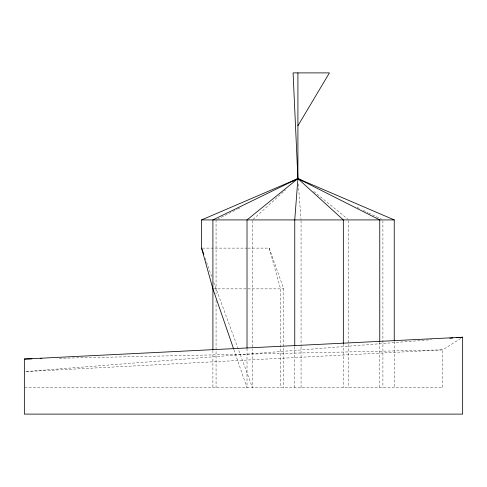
<?xml version="1.0" encoding="UTF-8"?>
<svg xmlns="http://www.w3.org/2000/svg" width="487" height="487" viewBox="0 0 487 487"><rect width="100%" height="100%" fill="white"/><g stroke="black" fill="none" stroke-linecap="round" stroke-linejoin="round"><path stroke-width="0.37" stroke-dasharray="2.44 1.83" d="M253.039 219.406L283.884 191.354M284.445 190.849L285.571 189.827M460.726 338.453L442.75 349.855L24.35 371.654M217.415 219.229L237.035 209.331M237.711 208.99L241.765 206.945M25.866 371.538L425.492 340.151M426.253 340.09L431.561 339.676M59.341 358.268L442.75 349.855L442.75 387.719L24.35 387.719M202.342 248.114L247.195 248.114M247.95 248.114L269.238 248.114L283.726 288.864L283.726 387.719M213.665 288.864L247.232 288.864M247.877 288.864L283.726 288.864M357.068 207.359L359.79 208.68M363.186 210.329L367.947 212.642M368.629 212.977L381.552 219.253M313.707 191.428L347.639 218.967M205.137 258.122L211.742 276.707M213.775 282.43L252.479 387.719L252.479 348.996M233.912 349.751L247.012 387.719L247.012 348.996M269.238 248.114L280.567 288.864L280.567 387.719M298.312 183.867L301.009 219.162M394.239 341.399L394.239 387.719M382.91 220.672L382.91 387.719M379.75 342.16L379.75 387.719M348.808 220.672L348.808 387.719M343.335 343.682L343.335 387.719M301.063 220.672L301.063 345.959M301.063 346.72L301.063 387.719M294.751 346.72L294.751 387.719M252.479 220.672L252.479 348.235M216.064 219.917L216.064 294.185M216.064 300.266L216.064 387.719M212.904 350.457L212.904 387.719"/><path stroke-width="0.73" d="M297.91 72.892L297.91 178.607L294.751 219.917L294.751 345.959M297.91 125.749L329.431 72.892L293.083 72.892L297.91 178.607L343.335 219.917L343.335 343.682M296.784 179.63L297.91 178.607L394.239 219.917L394.239 340.644M302.671 180.921L297.91 178.607L247.012 219.917L247.012 348.235M292.498 181.341L297.91 178.607L379.75 219.917L379.75 341.399M299.079 179.557L297.91 178.607L212.904 219.917L212.904 349.696M233.663 349.033L212.904 288.864L201.581 248.114L201.581 219.917L297.91 178.607M449.757 338.246L452.794 338.008M456.581 337.71L462.65 337.235L462.65 414.108L24.35 414.108L24.35 359.035L462.65 337.235M24.35 359.035L31.959 358.87M40.324 358.682L41.845 358.651M201.581 219.917L394.239 219.917M201.581 248.114L203.864 254.543"/></g></svg>
